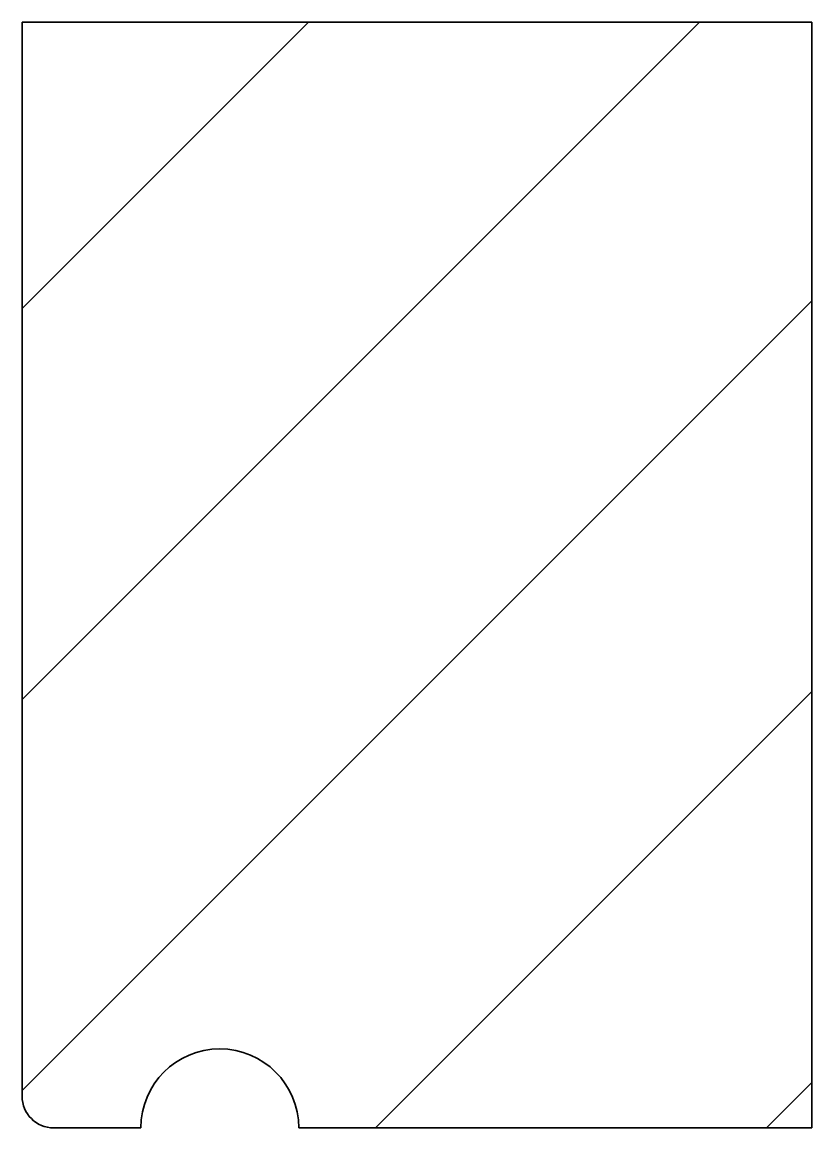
# Model space of a CAD drawing. Header units: metres. Extents: x 0 to 100, y 0 to 140.
import ezdxf

# ---------------------------------------------------------------- set-up
doc = ezdxf.new("R2010")
doc.units = ezdxf.units.M
doc.layers.add('A-DETL-GENF', color=92, linetype='Continuous', lineweight=18)

# ---------------------------------------------------------------- blocks, each defined once
blk = doc.blocks.new('21 prefab betonlatei - 100x140 - schoon-1627760-00_0 Basismaterialen')
at = {"layer": 'A-DETL-GENF', "lineweight": 13}
h = blk.add_hatch(dxfattribs=at)
h.set_pattern_fill('FP_103', color=256, style=0, pattern_type=2)
h.set_pattern_definition([(45, (12534.317, -3399.14), (-24.74874, 24.74874), [])])
h.paths.add_polyline_path([(35.03, 0), (100, 0), (100, 140), (0, 140), (0, 4), (0.14, 2.96), (0.54, 2), (1.17, 1.17), (2, 0.54), (2.96, 0.14), (4, 0), (15.03, 0), (15.37, 2.59), (16.37, 5), (17.95, 7.07), (20.03, 8.66), (22.44, 9.66), (25.03, 10), (27.61, 9.66), (30.03, 8.66), (32.1, 7.07), (33.69, 5), (34.69, 2.59)])
at = {"layer": 'A-DETL-GENF', "lineweight": 35}
for p, q in [((0, 140), (0, 4)), ((100, 140), (0, 140)), ((100, 0), (100, 140)), ((4, 0), (15.03, 0)), ((35.03, 0), (100, 0))]:
    blk.add_line(p, q, dxfattribs=at)
for centre, radius, start, end in [((25.03, 0), 10, 0, 180), ((4, 4), 4, 180, 270)]:
    blk.add_arc(centre, radius, start, end, dxfattribs=at)

msp = doc.modelspace()

# ---------------------------------------------------------------- block references
msp.add_blockref('21 prefab betonlatei - 100x140 - schoon-1627760-00_0 Basismaterialen', (0, 0))

doc.saveas('drawing.dxf')
